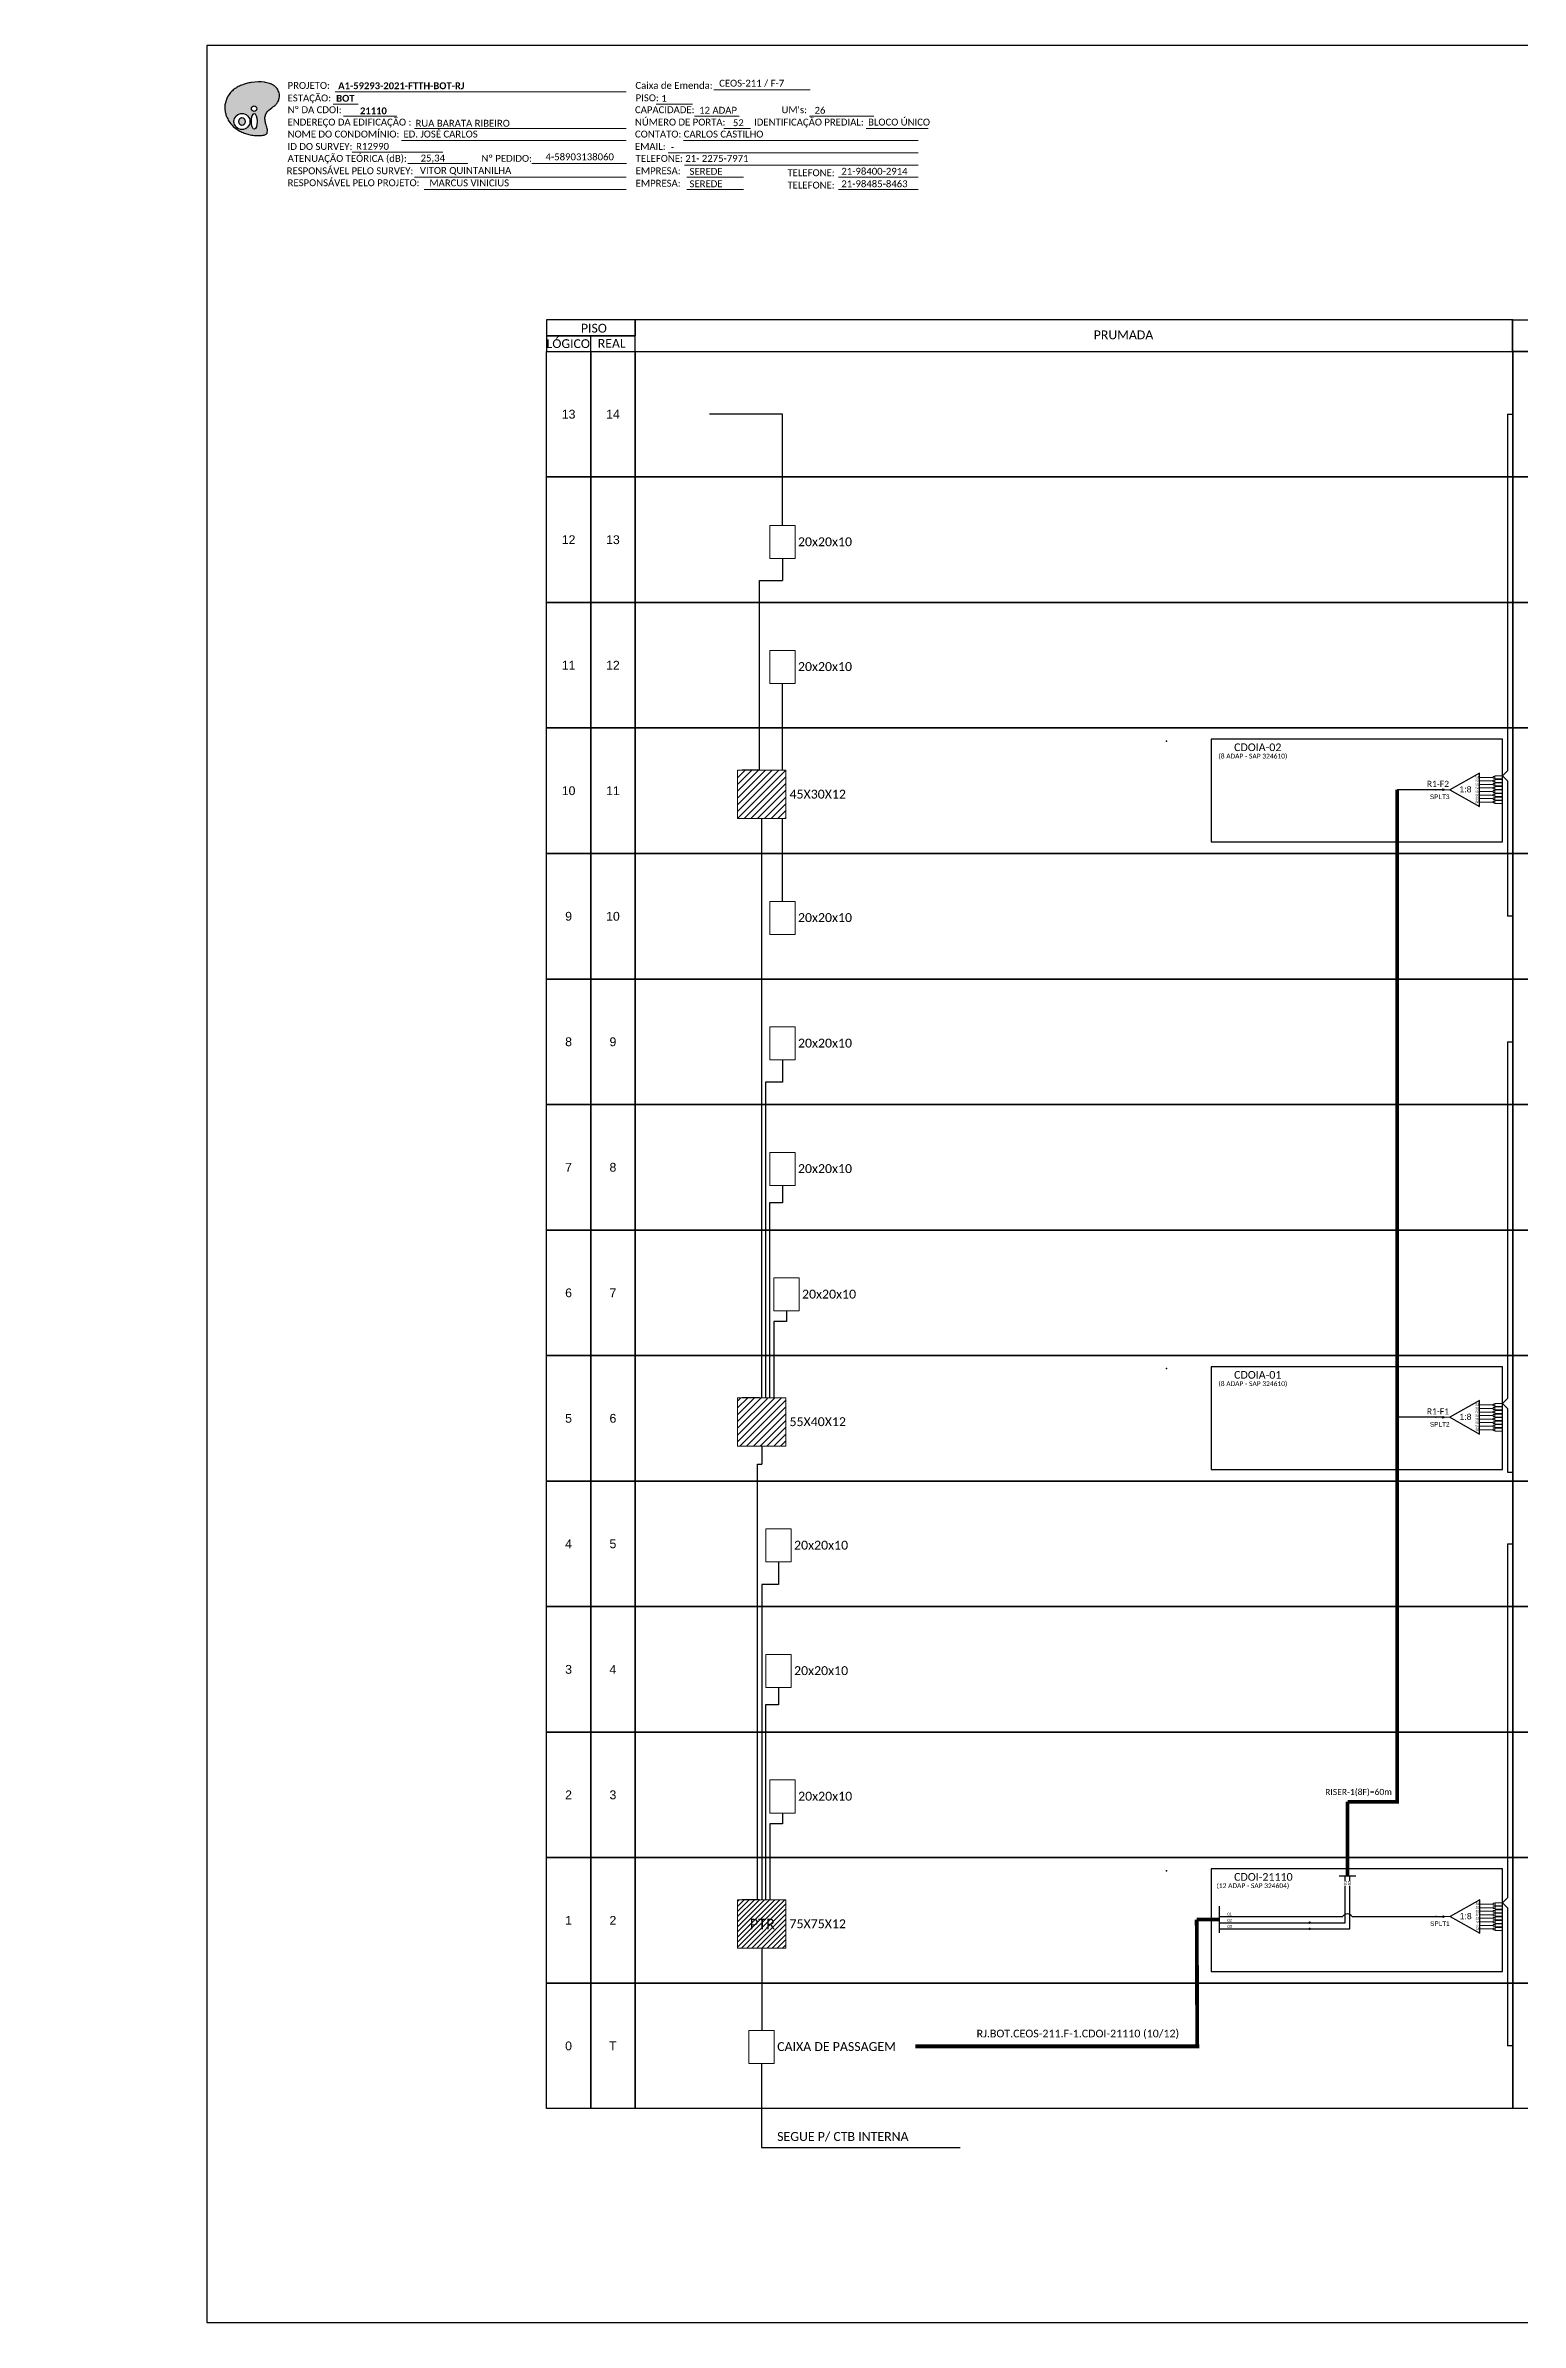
# Model space of a CAD drawing. Header units: inches. Extents: x 121829 to 126040, y 144778 to 145372.
# Drawn here: x 123653 to 124038, y 144778 to 145372 of the extents above; entities that cross this region are included whole.
import ezdxf
from ezdxf.enums import TextEntityAlignment as Align

# ---------------------------------------------------------------- set-up
doc = ezdxf.new("R2010")
doc.units = ezdxf.units.IN
doc.header["$MEASUREMENT"] = 0
doc.styles.add('ARIAL', font='arial.ttf')
doc.styles.add('WMF-Calibri0', font='calibri.ttf')
doc.styles.add('WMF-Calibri1', font='calibrib.ttf')
pattern_1 = [(45, (35.9319, -53.9191), (-0.8838834765, 0.8838834765), [])]

# ---------------------------------------------------------------- blocks, each defined once
blk = doc.blocks.new('A$C415C251F')
at = {"color": 3}
blk.add_point((0, 0), dxfattribs=at)
blk = doc.blocks.new('LEG_CDOIA8_C-SPLT_ESQ')
at = {"color": 3, "extrusion": (0, 0, -1), "xscale": -1, "zscale": -1}
blk.add_blockref('A$C415C251F', (0, 0), dxfattribs=at)
at = {"color": 1, "style": 'WMF-Calibri0', "flags": 4}
blk.add_attdef('MODELO', text='', height=1.5, dxfattribs=at).set_placement((22.54, -4.54), align=Align.CENTER)
blk.add_attdef('CDO', (21.44, -2.61), '', height=2, dxfattribs=at)
at = {"style": 'ARIAL', "flags": 4}
blk.add_attdef('SPLITAGEM', text='', height=1.5, dxfattribs=at).set_placement((18.61, -12.59), align=Align.CENTER)
blk = doc.blocks.new('SPLT_1-8_SC-APC')
at = {"color": 1}
blk.add_lwpolyline([(-7.37, -2.1), (-17.04, -7.55), (-7.37, -13), (-7.37, -2.1)], dxfattribs=at)
at = {"color": 3, "lineweight": 0}
for points in [[(-2.99, -3.51), (-7.37, -3.51)], [(-7.37, -4.66), (-2.99, -4.66)], [(-7.37, -5.82), (-2.99, -5.82)], [(-7.37, -6.97), (-2.99, -6.97)], [(-2.41, -3.02), (-2.41, -4)], [(-2.41, -3.02), (0, -3.02)], [(-2.41, -4), (0, -4)], [(-2.41, -4.17), (-2.41, -5.16)], [(-2.41, -4.17), (0, -4.17)], [(-2.41, -5.16), (0, -5.16)], [(-2.41, -5.32), (-2.41, -6.31)], [(-2.41, -5.32), (0, -5.32)], [(-2.41, -6.31), (0, -6.31)], [(-2.41, -6.48), (-2.41, -7.46)], [(-2.41, -6.48), (0, -6.48)], [(-7.37, -8.12), (-2.99, -8.12)], [(-7.37, -9.28), (-2.99, -9.28)], [(-7.37, -10.43), (-2.99, -10.43)], [(-7.37, -11.58), (-2.99, -11.58)], [(-2.41, -7.46), (0, -7.46)], [(-2.41, -7.63), (-2.41, -8.62)], [(-2.41, -7.63), (0, -7.63)], [(-2.41, -8.62), (0, -8.62)], [(-2.41, -8.78), (-2.41, -9.77)], [(-2.41, -8.78), (0, -8.78)], [(-2.41, -9.77), (0, -9.77)], [(-2.41, -9.94), (-2.41, -10.92)], [(-2.41, -9.94), (0, -9.94)], [(-2.41, -10.92), (0, -10.92)], [(-2.41, -11.09), (-2.41, -12.08)], [(-2.41, -11.09), (0, -11.09)], [(-2.41, -12.08), (0, -12.08)]]:
    blk.add_lwpolyline(points, dxfattribs=at)
for points in [[(-2.99, -3.22), (-2.41, -3.22), (-2.41, -3.8), (-2.99, -3.8)], [(-2.99, -4.38), (-2.41, -4.38), (-2.41, -4.95), (-2.99, -4.95)], [(-2.99, -5.53), (-2.41, -5.53), (-2.41, -6.1), (-2.99, -6.1)], [(-2.99, -6.68), (-2.41, -6.68), (-2.41, -7.26), (-2.99, -7.26)], [(-2.99, -7.84), (-2.41, -7.84), (-2.41, -8.41), (-2.99, -8.41)], [(-2.99, -8.99), (-2.41, -8.99), (-2.41, -9.56), (-2.99, -9.56)], [(-2.99, -10.14), (-2.41, -10.14), (-2.41, -10.72), (-2.99, -10.72)], [(-2.99, -11.3), (-2.41, -11.3), (-2.41, -11.87), (-2.99, -11.87)]]:
    blk.add_lwpolyline(points, close=True, dxfattribs=at)
at = {"color": 1, "lineweight": 0}
blk.add_lwpolyline([(-17.04, -7.55), (-19.26, -7.55)], dxfattribs=at)
at = {"color": 1, "style": 'ARIAL'}
for s, height, p in [('1:8', 2, (-13.91, -8.4)), ('S1', 0.75, (-8.74, -3.78)), ('S2', 0.75, (-8.74, -4.97)), ('S3', 0.75, (-8.74, -6.18)), ('S4', 0.75, (-8.74, -7.36)), ('S5', 0.75, (-8.74, -8.57)), ('S6', 0.75, (-8.74, -9.69)), ('S7', 0.75, (-8.74, -10.78)), ('S8', 0.75, (-8.74, -11.9))]:
    blk.add_text(s, height=height, dxfattribs=at).set_placement(p)
blk = doc.blocks.new('SPLITTER_')
blk.add_point((0, 0))
at = {"style": 'ARIAL', "flags": 4}
blk.add_attdef('SPLT', (0, -3.26), '', height=1.5, dxfattribs=at)
blk = doc.blocks.new('OI')
h = blk.add_hatch(color=40)
edge = h.paths.add_edge_path()
edge.add_spline(control_points=[(4.35, -0.67), (3.92, -0.99), (3.26, -1.5), (2.81, -2.59), (2.9, -3.5), (3.06, -4.27), (3.31, -4.85), (3.37, -5.39), (3.4, -5.88), (3.2, -6.4), (2.54, -6.61), (1.65, -6.63), (0.55, -6.67), (-0.56, -6.42), (-1.61, -6.14), (-2.77, -5.61), (-3.92, -4.77), (-4.89, -3.7), (-5.34, -2.65), (-5.6, -1.94), (-5.85, -0.96), (-5.71, 0.47), (-5.1, 2.02), (-4.14, 3.02), (-3.3, 3.61), (-2.37, 4.16), (-1.36, 4.44), (-0.56, 4.7), (0.79, 4.85), (2.24, 4.97), (3.79, 4.57), (4.67, 4.21), (5.44, 3.65), (5.76, 2.99), (6.03, 2.21), (6.01, 1.46), (5.72, 0.64), (5.31, 0.08), (4.88, -0.38), (4.51, -0.55), (4.35, -0.67)], knot_values=[0, 0, 0, 0, 1.60434, 2.417191, 3.427595, 4.282808, 4.776746, 5.304182, 5.888771, 6.258406, 6.858137, 7.79129, 8.986195, 10.124242, 11.187857, 12.242908, 13.953784, 15.414161, 16.515391, 17.349188, 17.675853, 19.552021, 21.515531, 22.568638, 23.63245, 24.621084, 25.782718, 26.745347, 27.142653, 29.870543, 31.004649, 31.921532, 32.709589, 33.801391, 34.042471, 35.192333, 35.971461, 36.628871, 37.254359, 37.836911, 37.836911, 37.836911, 37.836911], degree=3, periodic=0)
h.paths.add_polyline_path([(1.13, -0.87, -1), (-0.04, -0.87, -1)], flags=16)
edge = h.paths.add_edge_path(flags=16)
edge.add_ellipse((0.56, -3.59), major_axis=(-0.02, 1.71), ratio=0.361305, start_angle=0, end_angle=360)
h.paths.add_polyline_path([(-0.36, -3.62, -1), (-3.8, -3.62, -1)], flags=16)
edge = h.paths.add_edge_path(flags=0)
edge.add_ellipse((-2.08, -3.62), major_axis=(0, 0.885), ratio=0.758294, start_angle=0, end_angle=360)
at = {"color": 40}
for centre, radius in [((-2.08, -3.62), 1.72), ((0.54, -0.87), 0.587)]:
    blk.add_circle(centre, radius, dxfattribs=at)
blk.add_ellipse((-2.08, -3.62), major_axis=(0, 0.885), ratio=0.758294, start_param=-3.141592653589792, end_param=3.141592653589792, dxfattribs=at)
blk.add_ellipse((0.56, -3.59), major_axis=(-0.02, 1.71), ratio=0.361305, dxfattribs=at)
at = {"color": 40, "start_tangent": (-0.800898, -0.598801), "end_tangent": (-0.800898, -0.598801)}
blk.add_spline([(4.35, -0.67), (3.2, -1.78), (2.9, -2.54), (2.92, -3.55), (3.12, -4.38), (3.28, -4.85), (3.37, -5.37), (3.35, -5.95), (3.2, -6.29), (2.66, -6.55), (1.73, -6.63), (0.54, -6.62), (-0.58, -6.41), (-1.6, -6.11), (-2.56, -5.67), (-3.95, -4.67), (-4.89, -3.56), (-5.37, -2.56), (-5.64, -1.78), (-5.72, -1.46), (-5.63, 0.42), (-4.84, 2.22), (-4.13, 2.99), (-3.27, 3.62), (-2.4, 4.09), (-1.3, 4.47), (-0.37, 4.72), (0.02, 4.77), (2.75, 4.8), (3.85, 4.53), (4.69, 4.16), (5.31, 3.68), (5.85, 2.73), (5.93, 2.5), (5.94, 1.35), (5.67, 0.62), (5.29, 0.08), (4.84, -0.36), (4.35, -0.67)], degree=3, dxfattribs=at)

msp = doc.modelspace()

# ---------------------------------------------------------------- hatches: boundary and pattern name
at = {"lineweight": 0}
h = msp.add_hatch(dxfattribs=at)
h.set_pattern_fill('ANSI31', color=1, scale=10, style=0)
h.set_pattern_definition(pattern_1)
h.paths.add_polyline_path([(123846.12, 145183.33), (123833.48, 145183.33), (123833.48, 145170.68), (123846.12, 145170.68)])
h = msp.add_hatch(color=3)
h.dxf.hatch_style = 1
edge = h.paths.add_edge_path()
edge.add_arc((124017.64, 145178.21), 0.205, 0, 360)
h = msp.add_hatch(dxfattribs=at)
h.set_pattern_fill('ANSI31', color=1, scale=10, style=0)
h.set_pattern_definition(pattern_1)
h.paths.add_polyline_path([(123833.48, 145019.61), (123833.48, 145006.96), (123846.12, 145006.96), (123846.12, 145019.61)])
h = msp.add_hatch(color=3)
h.dxf.hatch_style = 1
edge = h.paths.add_edge_path()
edge.add_arc((124017.64, 145014.49), 0.205, 0, 360)
h = msp.add_hatch()
h.set_pattern_fill('ANSI31', color=1, scale=7.526522, style=0)
h.set_pattern_definition([(45, (123610.6263, 144561.5839), (-0.6652568, 0.6652568), [])])
h.paths.add_polyline_path([(123846.12, 144888.63), (123833.48, 144888.63), (123833.48, 144875.99), (123846.12, 144875.99)])
h.paths.add_polyline_path([(123836.04, 144880.26), (123844, 144880.26), (123844, 144884.33), (123836.04, 144884.33)], flags=24)
h = msp.add_hatch(color=3)
h.dxf.hatch_style = 1
edge = h.paths.add_edge_path()
edge.add_arc((123982.8, 144882.64), 0.205, 0, 360)
h = msp.add_hatch(color=3)
h.dxf.hatch_style = 1
edge = h.paths.add_edge_path()
edge.add_arc((124017.7, 144884.24), 0.205, 0, 360)
h = msp.add_hatch(color=3)
h.dxf.hatch_style = 1
edge = h.paths.add_edge_path()
edge.add_arc((123982.8, 144881.04), 0.205, 0, 360)

# ---------------------------------------------------------------- linework, layer by layer
for p, q in [((123839.22, 145183.33), (123834.68, 145183.33)), ((123839.22, 145019.61), (123834.68, 145019.61)), ((123839.22, 144888.63), (123834.68, 144888.63))]:
    msp.add_line(p, q)
at = {"color": 5}
for p, q in [((124017.64, 145178.21), (124005.62, 145178.21)), ((124017.64, 145014.49), (124005.62, 145014.49))]:
    msp.add_line(p, q, dxfattribs=at)
at = {"color": 3}
msp.add_line((124035.79, 145145.2), (124034.47, 145145.2), dxfattribs=at)
for points in [[(123695.02, 144778.36), (124533.59, 144778.36), (124533.59, 145372.36), (123695.02, 145372.36), (123695.02, 144778.36)], [(123806.76, 145292.55), (124035.79, 145292.55), (124035.79, 145300.78), (123806.76, 145300.78), (123806.76, 145300.78), (123806.76, 145296.66)], [(124035.77, 145292.55), (124035.77, 145300.78)], [(123795.19, 145292.55), (123795.19, 145296.66)], [(124035.79, 145276.18), (124035.79, 145274.32)], [(123839.77, 144845.94), (123839.77, 144823.97), (123891.61, 144823.97)]]:
    msp.add_lwpolyline(points)
at = {"color": 7, "lineweight": 0}
for points in [[(123728.49, 145360.31), (123804.46, 145360.31)], [(123827.3, 145360.81), (123852.44, 145360.81)], [(123727.98, 145357.04), (123734.53, 145357.04)], [(123730.64, 145353.97), (123744.58, 145353.97)], [(123812.26, 145357.08), (123821.74, 145357.08)], [(123822.31, 145353.97), (123833.93, 145353.97)], [(123852.25, 145353.97), (123869.11, 145353.97)], [(123745.8, 145347.62), (123804.46, 145347.62)], [(123749.21, 145350.73), (123804.46, 145350.73)], [(123819.43, 145347.62), (123880.65, 145347.62)], [(123829.89, 145350.73), (123836.84, 145350.73)], [(123867.07, 145350.73), (123883.24, 145350.73)], [(123732.96, 145344.55), (123756.59, 145344.55)], [(123747.49, 145341.58), (123763.16, 145341.58)], [(123779.82, 145341.59), (123804.32, 145341.59)], [(123780.33, 145341.59), (123804.48, 145341.59)], [(123815.39, 145344.38), (123880.65, 145344.38)], [(123819.67, 145341.14), (123880.65, 145341.14)], [(123749.21, 145338.03), (123804.46, 145338.03)], [(123751.7, 145334.79), (123804.46, 145334.79)], [(123820.28, 145338.03), (123835.08, 145338.03)], [(123820.28, 145334.79), (123835.08, 145334.79)], [(123859.88, 145338.03), (123880.65, 145338.03)], [(123859.88, 145334.79), (123880.65, 145334.79)]]:
    msp.add_lwpolyline(points, dxfattribs=at)
at = {"color": 0}
for points in [[(123783.62, 145296.66), (123806.76, 145296.66), (123806.76, 145300.78), (123783.62, 145300.78)], [(123783.62, 145292.55), (123806.76, 145292.55), (123806.76, 145296.66), (123783.62, 145296.66)]]:
    msp.add_lwpolyline(points, close=True, dxfattribs=at)
for points in [[(124035.79, 145300.78), (124070.5, 145300.78), (124070.5, 145292.55), (124035.79, 145292.55)], [(123783.62, 145292.55), (123795.19, 145292.55), (123795.19, 145259.81), (123783.62, 145259.81)], [(123795.19, 145292.55), (123806.76, 145292.55), (123806.76, 145259.81), (123795.19, 145259.81)], [(123806.76, 145292.55), (124035.79, 145292.55), (124035.79, 145259.81), (123806.76, 145259.81)], [(124035.79, 145292.55), (124047.36, 145292.55), (124047.36, 145259.81), (124035.79, 145259.81)], [(123783.62, 145259.81), (123795.19, 145259.81), (123795.19, 145227.06), (123783.62, 145227.06)], [(123795.19, 145259.81), (123806.76, 145259.81), (123806.76, 145227.06), (123795.19, 145227.06)], [(123806.76, 145259.81), (124035.79, 145259.81), (124035.79, 145227.06), (123806.76, 145227.06)], [(124035.79, 145259.81), (124047.36, 145259.81), (124047.36, 145227.06), (124035.79, 145227.06)], [(123783.62, 145227.06), (123795.19, 145227.06), (123795.19, 145194.32), (123783.62, 145194.32)], [(123795.19, 145227.06), (123806.76, 145227.06), (123806.76, 145194.32), (123795.19, 145194.32)], [(123806.76, 145227.06), (124035.79, 145227.06), (124035.79, 145194.32), (123806.76, 145194.32)], [(124035.79, 145227.06), (124047.36, 145227.06), (124047.36, 145194.32), (124035.79, 145194.32)], [(123783.62, 145194.32), (123795.19, 145194.32), (123795.19, 145161.58), (123783.62, 145161.58)], [(123795.19, 145194.32), (123806.76, 145194.32), (123806.76, 145161.58), (123795.19, 145161.58)], [(123806.76, 145194.32), (124035.79, 145194.32), (124035.79, 145161.58), (123806.76, 145161.58)], [(124035.79, 145194.32), (124047.36, 145194.32), (124047.36, 145161.58), (124035.79, 145161.58)], [(123783.62, 145161.58), (123795.19, 145161.58), (123795.19, 145128.83), (123783.62, 145128.83)], [(123795.19, 145161.58), (123806.76, 145161.58), (123806.76, 145128.83), (123795.19, 145128.83)], [(123806.76, 145161.58), (124035.79, 145161.58), (124035.79, 145128.83), (123806.76, 145128.83)], [(124035.79, 145161.58), (124047.36, 145161.58), (124047.36, 145128.83), (124035.79, 145128.83)], [(123783.62, 145128.83), (123795.19, 145128.83), (123795.19, 145096.09), (123783.62, 145096.09)], [(123795.19, 145128.83), (123806.76, 145128.83), (123806.76, 145096.09), (123795.19, 145096.09)], [(123806.76, 145128.83), (124035.79, 145128.83), (124035.79, 145096.09), (123806.76, 145096.09)], [(124035.79, 145128.83), (124047.36, 145128.83), (124047.36, 145096.09), (124035.79, 145096.09)], [(123783.62, 145096.09), (123795.19, 145096.09), (123795.19, 145063.35), (123783.62, 145063.35)], [(123795.19, 145096.09), (123806.76, 145096.09), (123806.76, 145063.35), (123795.19, 145063.35)], [(123806.76, 145096.09), (124035.79, 145096.09), (124035.79, 145063.35), (123806.76, 145063.35)], [(124035.79, 145096.09), (124047.36, 145096.09), (124047.36, 145063.35), (124035.79, 145063.35)], [(123783.62, 145063.35), (123795.19, 145063.35), (123795.19, 145030.6), (123783.62, 145030.6)], [(123795.19, 145063.35), (123806.76, 145063.35), (123806.76, 145030.6), (123795.19, 145030.6)], [(123806.76, 145063.35), (124035.79, 145063.35), (124035.79, 145030.6), (123806.76, 145030.6)], [(124035.79, 145063.35), (124047.36, 145063.35), (124047.36, 145030.6), (124035.79, 145030.6)], [(123783.62, 145030.6), (123795.19, 145030.6), (123795.19, 144997.86), (123783.62, 144997.86)], [(123795.19, 145030.6), (123806.76, 145030.6), (123806.76, 144997.86), (123795.19, 144997.86)], [(123806.76, 145030.6), (124035.79, 145030.6), (124035.79, 144997.86), (123806.76, 144997.86)], [(124035.79, 145030.6), (124047.36, 145030.6), (124047.36, 144997.86), (124035.79, 144997.86)], [(123783.62, 144997.86), (123795.19, 144997.86), (123795.19, 144965.11), (123783.62, 144965.11)], [(123795.19, 144997.86), (123806.76, 144997.86), (123806.76, 144965.11), (123795.19, 144965.11)], [(123806.76, 144997.86), (124035.79, 144997.86), (124035.79, 144965.11), (123806.76, 144965.11)], [(124035.79, 144997.86), (124047.36, 144997.86), (124047.36, 144965.11), (124035.79, 144965.11)], [(123783.62, 144965.11), (123795.19, 144965.11), (123795.19, 144932.37), (123783.62, 144932.37)], [(123795.19, 144965.11), (123806.76, 144965.11), (123806.76, 144932.37), (123795.19, 144932.37)], [(123806.76, 144965.11), (124035.79, 144965.11), (124035.79, 144932.37), (123806.76, 144932.37)], [(124035.79, 144965.11), (124047.36, 144965.11), (124047.36, 144932.37), (124035.79, 144932.37)], [(123783.62, 144932.37), (123795.19, 144932.37), (123795.19, 144899.63), (123783.62, 144899.63)], [(123795.19, 144932.37), (123806.76, 144932.37), (123806.76, 144899.63), (123795.19, 144899.63)], [(123806.76, 144932.37), (124035.79, 144932.37), (124035.79, 144899.63), (123806.76, 144899.63)], [(124035.79, 144932.37), (124047.36, 144932.37), (124047.36, 144899.63), (124035.79, 144899.63)], [(123783.62, 144899.63), (123795.19, 144899.63), (123795.19, 144866.88), (123783.62, 144866.88)], [(123795.19, 144899.63), (123806.76, 144899.63), (123806.76, 144866.88), (123795.19, 144866.88)], [(123806.76, 144899.63), (124035.79, 144899.63), (124035.79, 144866.88), (123806.76, 144866.88)], [(124035.79, 144899.63), (124047.36, 144899.63), (124047.36, 144866.88), (124035.79, 144866.88)], [(123783.62, 144866.88), (123795.19, 144866.88), (123795.19, 144834.14), (123783.62, 144834.14)], [(123795.19, 144866.88), (123806.76, 144866.88), (123806.76, 144834.14), (123795.19, 144834.14)], [(123806.76, 144866.88), (124035.79, 144866.88), (124035.79, 144834.14), (123806.76, 144834.14)], [(124035.79, 144866.88), (124047.36, 144866.88), (124047.36, 144834.14), (124035.79, 144834.14)]]:
    msp.add_lwpolyline(points, close=True)
at = {"color": 3}
for points in [[(123845.2, 145247.14), (123845.2, 145276.16), (123826.22, 145276.16)], [(124034.47, 145276.18), (124035.79, 145276.18)], [(124034.47, 145276.18), (124034.47, 145276.18)], [(124034.47, 145276.18), (124034.47, 145183.14)], [(123845.2, 145238.52), (123845.2, 145232.81)], [(123839.22, 145183.33), (123839.22, 145232.81), (123845.2, 145232.81)], [(123845.19, 145183.33), (123845.19, 145199.99), (123845.19, 145205.95)], [(124034.47, 145183.14), (124033.11, 145181.84), (124034.47, 145180.53)], [(124034.47, 145180.53), (124034.47, 145145.2)], [(123839.8, 145019.61), (123839.8, 145170.68)], [(123845.2, 145149.09), (123845.2, 145165.75), (123845.2, 145170.68)], [(124034.47, 145112.46), (124035.79, 145112.46)], [(124034.47, 145112.46), (124034.47, 145112.46)], [(124034.47, 145112.46), (124034.47, 145019.43)], [(123845.2, 145107.72), (123845.2, 145101.89), (123840.81, 145101.89)], [(123840.81, 145101.89), (123840.81, 145019.61)], [(123845.2, 145074.98), (123845.2, 145070.43), (123841.84, 145070.43), (123841.84, 145019.61)], [(123846.26, 145042.23), (123846.26, 145039.45), (123842.97, 145039.45), (123842.97, 145019.61)], [(124034.47, 145019.43), (124033.11, 145018.12), (124034.47, 145016.82)], [(124034.47, 145016.82), (124034.47, 145000.15), (124035.79, 145000.15)], [(123838.71, 144888.63), (123838.71, 145002.28), (123839.8, 145002.28)], [(123839.8, 145006.96), (123839.8, 145002.28)], [(124034.47, 144981.48), (124035.79, 144981.49)], [(124034.47, 144981.48), (124034.47, 144981.48)], [(124034.47, 144981.48), (124034.47, 144889.17)], [(123844.18, 144976.75), (123844.18, 144970.91), (123839.8, 144970.91)], [(123839.8, 144970.91), (123839.8, 144888.63)], [(123844.18, 144944), (123844.18, 144939.46), (123840.82, 144939.46), (123840.82, 144888.63)], [(123845.24, 144911.26), (123845.24, 144908.47), (123841.96, 144908.47), (123841.96, 144888.63)], [(124034.46, 144889.17), (124033.1, 144887.87), (124034.46, 144886.56)], [(123959.2, 144884.24), (123991.42, 144884.24)], [(123993.87, 144884.24), (124017.7, 144884.24)], [(124034.47, 144886.55), (124034.47, 144850.51)], [(123839.8, 144875.99), (123839.8, 144854.56)], [(124035.79, 144850.51), (124034.47, 144850.51)]]:
    msp.add_lwpolyline(points, dxfattribs=at)
at = {"color": 0, "lineweight": 0}
for points in [[(123841.89, 145247.14), (123848.51, 145247.14), (123848.51, 145238.52), (123841.89, 145238.52)], [(123841.89, 145214.57), (123848.51, 145214.57), (123848.51, 145205.95), (123841.89, 145205.95)], [(123841.89, 145149.09), (123848.51, 145149.09), (123848.51, 145140.47), (123841.89, 145140.47)], [(123841.89, 145116.34), (123848.51, 145116.34), (123848.51, 145107.72), (123841.89, 145107.72)], [(123841.89, 145083.6), (123848.51, 145083.6), (123848.51, 145074.98), (123841.89, 145074.98)], [(123842.94, 145050.85), (123849.57, 145050.85), (123849.57, 145042.23), (123842.94, 145042.23)], [(123840.87, 144985.37), (123847.49, 144985.37), (123847.49, 144976.75), (123840.87, 144976.75)], [(123840.87, 144952.62), (123847.49, 144952.62), (123847.49, 144944), (123840.87, 144944)], [(123841.93, 144919.88), (123848.55, 144919.88), (123848.55, 144911.26), (123841.93, 144911.26)], [(123836.45, 144854.56), (123843.08, 144854.56), (123843.08, 144845.94), (123836.45, 144845.94)]]:
    msp.add_lwpolyline(points, close=True, dxfattribs=at)
at = {"color": 1}
for points in [[(124033.11, 145191.36), (123957.12, 145191.36), (123957.12, 145164.6), (124033.11, 145164.6)], [(124033.11, 145027.64), (123957.12, 145027.64), (123957.12, 145000.88), (124033.11, 145000.88)], [(124033.11, 144896.67), (123957.12, 144896.67), (123957.12, 144869.9), (124033.11, 144869.9)]]:
    msp.add_lwpolyline(points, close=True, dxfattribs=at)
at = {"color": 1, "lineweight": 0}
for points in [[(123833.48, 145183.33), (123846.12, 145183.33), (123846.12, 145170.68), (123833.48, 145170.68)], [(123833.48, 145019.61), (123846.12, 145019.61), (123846.12, 145006.96), (123833.48, 145006.96)], [(123833.48, 144888.63), (123846.12, 144888.63), (123846.12, 144875.99), (123833.48, 144875.99)]]:
    msp.add_lwpolyline(points, close=True, dxfattribs=at)
at = {"color": 5, "const_width": 1}
for points in [[(124005.62, 145178.21), (124005.62, 144914.19), (123992.68, 144914.19)], [(123992.68, 144894.85), (123992.68, 144914.19)]]:
    msp.add_lwpolyline(points, dxfattribs=at)
at = {"color": 5}
for points in [[(123990.54, 144894.85), (123994.81, 144894.85)], [(123992.09, 144893.58), (123992.09, 144894.85)], [(123993.25, 144893.58), (123993.25, 144894.85)], [(123982.8, 144882.64), (123992.09, 144882.64), (123992.09, 144892.27)], [(123982.8, 144881.04), (123993.25, 144881.04), (123993.25, 144892.27)]]:
    msp.add_lwpolyline(points, dxfattribs=at)
at = {"color": 1, "const_width": 1}
for points in [[(123953.33, 144883.47), (123953.47, 144850.39), (123879.92, 144850.39)], [(123953.33, 144883.47), (123959.2, 144883.47)]]:
    msp.add_lwpolyline(points, dxfattribs=at)
at = {"color": 1}
msp.add_lwpolyline([(123959.2, 144887), (123959.2, 144879.97)], dxfattribs=at)
at = {"color": 2}
msp.add_lwpolyline([(123959.2, 144882.64), (123982.8, 144882.64)], dxfattribs=at)
at = {"color": 0}
msp.add_lwpolyline([(123959.2, 144881.04), (123982.8, 144881.04)], dxfattribs=at)
at = {"color": 3}
for centre in [(124017.64, 145178.21), (124017.64, 145014.49), (123982.8, 144882.64), (124017.7, 144884.24), (123982.8, 144881.04)]:
    msp.add_circle(centre, 0.205, dxfattribs=at)
msp.add_arc((123992.64, 144883.47), 1.45, 32.28469, 147.71365, dxfattribs=at)

# ---------------------------------------------------------------- block references
at = {"color": 7, "xscale": 1.213923925196705, "yscale": 1.21392392515554, "zscale": 1.213923925163967, "rotation": 0.153289602326381}
msp.add_blockref('OI', (123706.69, 145356.94), dxfattribs=at)
at = {"color": 3}
ref = msp.add_blockref('LEG_CDOIA8_C-SPLT_ESQ', (123945.45, 145190.9), dxfattribs=at)
ref.add_attrib('CDO', 'CDOIA-02', (123963.08, 145188.29), dxfattribs={"color": 1, "height": 2, "style": 'WMF-Calibri0'})
ref.add_attrib('MODELO', '(8 ADAP - SAP 324610)', dxfattribs={"color": 1, "height": 1.25, "style": 'WMF-Calibri0'}).set_placement((123967.99, 145186.36), align=Align.CENTER)
at = {"color": 3, "xscale": 0.8000000000465661, "yscale": 0.7999999999883585, "zscale": 0.8}
for p in [(124033.05, 145184.25), (124033.05, 145020.53), (124033.1, 144890.28)]:
    msp.add_blockref('SPLT_1-8_SC-APC', p, dxfattribs=at)
ref = msp.add_blockref('SPLITTER_', (124015.74, 145178.21), dxfattribs=dict(xscale=0.8000000000465661, yscale=0.7999999999883585, zscale=0.8))
ref.add_attrib('SPLT', 'SPLT3', (124014.19, 145175.77), dxfattribs={"height": 1.2, "style": 'ARIAL'})
at = {"color": 3}
ref = msp.add_blockref('LEG_CDOIA8_C-SPLT_ESQ', (123945.45, 145027.18), dxfattribs=at)
ref.add_attrib('CDO', 'CDOIA-01', (123963.08, 145024.57), dxfattribs={"color": 1, "height": 2, "style": 'WMF-Calibri0'})
ref.add_attrib('MODELO', '(8 ADAP - SAP 324610)', dxfattribs={"color": 1, "height": 1.25, "style": 'WMF-Calibri0'}).set_placement((123967.99, 145022.64), align=Align.CENTER)
ref = msp.add_blockref('SPLITTER_', (124015.74, 145014.49), dxfattribs=dict(xscale=0.8000000000465661, yscale=0.7999999999883585, zscale=0.8))
ref.add_attrib('SPLT', 'SPLT2', (124014.19, 145012.05), dxfattribs={"height": 1.2, "style": 'ARIAL'})
ref = msp.add_blockref('LEG_CDOIA8_C-SPLT_ESQ', (123945.45, 144896.21), dxfattribs=at)
ref.add_attrib('CDO', 'CDOI-21110', (123963.08, 144893.59), dxfattribs={"color": 1, "height": 2, "style": 'WMF-Calibri0'})
ref.add_attrib('MODELO', '(12 ADAP - SAP 324604)', dxfattribs={"color": 1, "height": 1.25, "style": 'WMF-Calibri0'}).set_placement((123967.99, 144891.67), align=Align.CENTER)
ref = msp.add_blockref('SPLITTER_', (124015.8, 144884.24), dxfattribs=dict(xscale=0.8000000000465661, yscale=0.7999999999883585, zscale=0.8))
ref.add_attrib('SPLT', 'SPLT1', (124014.24, 144881.8), dxfattribs={"height": 1.2, "style": 'ARIAL'})

# ---------------------------------------------------------------- texts
at = {"color": 7, "lineweight": 0, "style": 'WMF-Calibri0'}
for s, height, p in [('PROJETO:', 1.793, (123716.09, 145361.06)), ('ESTAÇÃO:', 1.793, (123716.09, 145357.78)), ('Caixa de Emenda:', 1.7927, (123806.85, 145361.06)), ('PISO:', 1.793, (123806.92, 145357.82)), ('Nº DA CDOI:', 1.7927, (123716.09, 145354.71)), ('ENDEREÇO DA EDIFICAÇÃO :', 1.7927, (123716.09, 145351.48)), ('CAPACIDADE:', 1.7927, (123806.74, 145354.71)), ('NÚMERO DE PORTA:', 1.7927, (123806.74, 145351.48)), ('IDENTIFICAÇÃO PREDIAL:', 1.7927, (123837.82, 145351.48)), ("UM's:", 1.793, (123844.98, 145354.71)), ('BLOCO ÚNICO', 1.7927, (123867.57, 145351.48)), ('NOME DO CONDOMÍNIO:', 1.7927, (123716.09, 145348.36)), ('ID DO SURVEY:', 1.7927, (123716.09, 145345.13)), ('ED. JOSÉ CARLOS', 1.7927, (123746.31, 145348.36)), ('CONTATO: CARLOS CASTILHO', 1.7927, (123806.74, 145348.36)), ('EMAIL:', 1.793, (123806.74, 145345.13)), ('RESPONSÁVEL PELO SURVEY:', 1.7927, (123715.85, 145338.78)), ('ATENUAÇÃO TEÓRICA (dB):', 1.7927, (123716.09, 145342.01)), ('Nº PEDIDO:', 1.793, (123766.68, 145342.02)), ('TELEFONE: 21- 2275-7971', 1.7927, (123806.92, 145342.01)), ('EMPRESA:', 1.793, (123806.92, 145338.78)), ('TELEFONE:', 1.793, (123846.52, 145338.27)), ('RESPONSÁVEL PELO PROJETO:', 1.7927, (123716.09, 145335.66)), ('EMPRESA:', 1.793, (123806.92, 145335.54)), ('TELEFONE:', 1.793, (123846.52, 145335.04))]:
    msp.add_text(s, height=height, dxfattribs=at).set_placement(p)
at = {"color": 7, "linetype": 'Continuous'}
for s, height, style, p in [('BOT', 1.793, 'WMF-Calibri1', (123728.77, 145357.69)), ('A1-59293-2021-FTTH-BOT-RJ', 1.7927, 'WMF-Calibri1', (123729.29, 145360.97)), ('1', 1.79, 'WMF-Calibri0', (123813.61, 145357.68)), ('CEOS-211 / F-7', 1.7927, 'WMF-Calibri0', (123828.7, 145361.64)), ('RUA BARATA RIBEIRO', 1.7927, 'WMF-Calibri0', (123749.47, 145351.19)), ('52', 1.793, 'WMF-Calibri0', (123832.29, 145351.33)), ('-', 1.79, 'WMF-Calibri0', (123816.09, 145344.98)), ('VITOR QUINTANILHA', 1.7927, 'WMF-Calibri0', (123750.61, 145338.87)), ('SEREDE', 1.793, 'WMF-Calibri0', (123820.98, 145338.63)), ('21-98400-2914', 1.7927, 'WMF-Calibri0', (123860.59, 145338.65)), ('MARCUS VINICIUS', 1.7927, 'WMF-Calibri0', (123753.1, 145335.63)), ('SEREDE', 1.793, 'WMF-Calibri0', (123820.98, 145335.39)), ('21-98485-8463', 1.7927, 'WMF-Calibri0', (123860.59, 145335.39))]:
    msp.add_text(s, height=height, dxfattribs=dict(at, style=style)).set_placement(p)
at = {"color": 7, "linetype": 'Continuous', "style": 'WMF-Calibri1'}
msp.add_text('21110', height=1.793, dxfattribs=at).set_placement((123738.48, 145354.42), align=Align.CENTER)
at = {"color": 0, "linetype": 'Continuous', "style": 'WMF-Calibri0'}
for s, p in [('12 ADAP', (123823.49, 145354.58)), ('26', (123853.6, 145354.56)), ('R12990', (123733.95, 145345.16))]:
    msp.add_text(s, height=1.793, dxfattribs=at).set_placement(p)
at = {"color": 0, "lineweight": 0, "style": 'WMF-Calibri0'}
msp.add_text('25,34', height=1.793, dxfattribs=at).set_placement((123750.8, 145342.1))
at = {"color": 7, "style": 'WMF-Calibri0'}
msp.add_text('4-58903138060', height=1.7927, dxfattribs=at).set_placement((123783.39, 145342.43))
at = {"color": 0, "style": 'WMF-Calibri0'}
for s, p in [('     PISO', (123788.58, 145297.47)), ('  LÓGICO', (123782.04, 145293.44)), ('    REAL', (123793.8, 145293.5)), ('PRUMADA', (123926.47, 145295.73))]:
    msp.add_text(s, height=2.3, dxfattribs=at).set_placement(p)
at = {"style": 'WMF-Calibri0'}
for s, height, p in [('20x20x10', 2.317, (123849.27, 145241.75)), ('20x20x10', 2.317, (123849.27, 145209.19)), ('45X30X12', 2.317, (123847.06, 145175.9)), ('20x20x10', 2.317, (123849.27, 145143.7)), ('20x20x10', 2.317, (123849.27, 145110.96)), ('20x20x10', 2.317, (123849.27, 145078.21)), ('20x20x10', 2.317, (123850.33, 145045.47)), ('55X40X12', 2.317, (123847.06, 145012.19)), ('20x20x10', 2.317, (123848.25, 144979.98)), ('20x20x10', 2.317, (123848.25, 144947.24)), ('20x20x10', 2.317, (123849.31, 144914.49)), ('PTR', 2.711, (123836.72, 144880.95)), ('75X75X12', 2.317, (123847.06, 144881.21)), ('CAIXA DE PASSAGEM', 2.317, (123843.84, 144849.17)), ('SEGUE P/ CTB INTERNA ', 2.317, (123843.84, 144825.71))]:
    msp.add_text(s, height=height, dxfattribs=at).set_placement(p)
at = {"color": 5, "style": 'WMF-Calibri0'}
for s, p in [('R1-F2', (124013.39, 145178.95)), ('R1-F1', (124013.39, 145015.23)), ('RISER-1(8F)=60m', (123986.85, 144915.95))]:
    msp.add_text(s, height=1.6, dxfattribs=at).set_placement(p)
at = {"style": 'ARIAL'}
for s, p in [('01', (123992.1, 144893)), ('02', (123993.21, 144893))]:
    msp.add_text(s, height=0.75, rotation=90, dxfattribs=at).set_placement(p, align=Align.MIDDLE_CENTER)
for s, p in [('01', (123961.9, 144884.89)), ('02', (123961.9, 144883.27)), ('03', (123961.9, 144881.67))]:
    msp.add_text(s, height=0.75, dxfattribs=at).set_placement(p, align=Align.MIDDLE_CENTER)
at = {"color": 1, "style": 'WMF-Calibri0'}
msp.add_text('RJ.BOT.CEOS-211.F-1.CDOI-21110 (10/12)', height=2, dxfattribs=at).set_placement((123895.89, 144852.73))
at = {"style": 'ARIAL', "flags": 12}
for tag, p in [('13', (123789.41, 145276.18)), ('14', (123800.98, 145276.18)), ('12', (123789.41, 145243.44)), ('13', (123800.98, 145243.44)), ('11', (123789.41, 145210.69)), ('12', (123800.98, 145210.69)), ('10', (123789.41, 145177.95)), ('11', (123800.98, 145177.95)), ('9', (123789.41, 145145.2)), ('10', (123800.98, 145145.2)), ('8', (123789.41, 145112.46)), ('9', (123800.98, 145112.46)), ('7', (123789.41, 145079.72)), ('8', (123800.98, 145079.72)), ('6', (123789.41, 145046.97)), ('7', (123800.98, 145046.97)), ('5', (123789.41, 145014.23)), ('6', (123800.98, 145014.23)), ('4', (123789.41, 144981.49)), ('5', (123800.98, 144981.49)), ('3', (123789.41, 144948.74)), ('4', (123800.98, 144948.74)), ('2', (123789.41, 144916)), ('3', (123800.98, 144916)), ('1', (123789.41, 144883.25)), ('2', (123800.98, 144883.25)), ('0', (123789.41, 144850.51)), ('T', (123800.98, 144850.51))]:
    msp.add_attdef(tag, text='XX', height=2.3, dxfattribs=at).set_placement(p, align=Align.MIDDLE_CENTER)

doc.saveas('drawing.dxf')
